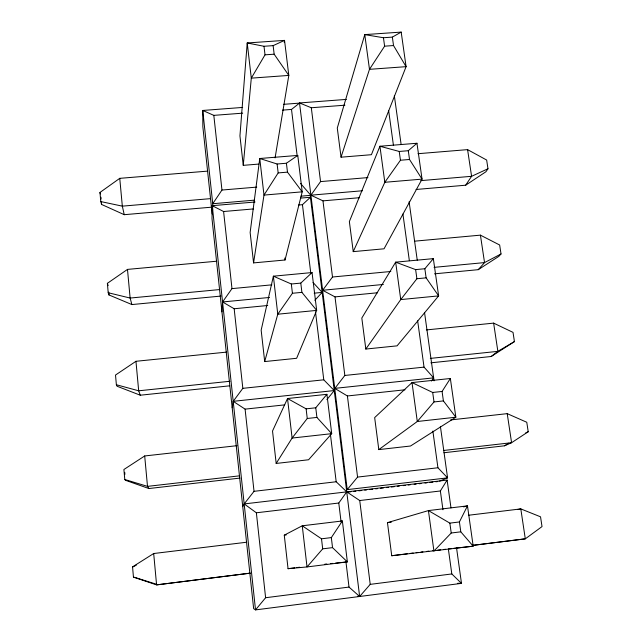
<?xml version="1.0" encoding="UTF-8"?>
<svg xmlns="http://www.w3.org/2000/svg" width="642" height="642" viewBox="0 0 642 642"><rect width="100%" height="100%" fill="white"/><g stroke="black" fill="none" stroke-linecap="round" stroke-linejoin="round"><path stroke-width="0.96" d="M212.614 210.327L212.743 203.723L202.752 110.456L242.644 107.431M221.947 311.851L222.565 301.965L231.979 288.619L223.593 211.515L212.253 205.681L212.012 218.842L253.638 608.632L255.524 609.9L461.486 583.369L456.51 547.618M258.766 164.079L243.262 165.347L251.295 78.147L247.218 42.966L284.534 40.39L288.812 75.419L275.081 157.9M284.245 42.364L284.534 40.39L273.131 45.638L263.998 46.272L247.218 42.966L239.939 135.863L243.262 165.347M253.574 262.899L263.99 195.088L259.761 158.502L297.76 155.412L302.205 191.83L285.04 259.994L253.574 262.899L250.139 232.46L259.761 158.502L277.111 164.007L286.412 163.245L297.76 155.412M232.187 407.734L233.198 401.33L242.828 388.338L234.169 308.754L222.565 301.965L269.56 297.455M264.697 361.566L277.777 314.203L292.423 293.274L291.324 284.005L273.38 276.188L261.158 330.157L264.697 361.566L296.628 358.292L316.675 310.399L312.052 272.561L273.38 276.188L277.777 314.203L316.675 310.399L301.909 292.359L300.793 283.106L312.052 272.561M310.327 197.23L310.897 195.176L320.551 181.59L311.306 107.752L299.517 102.953L347.226 489.629L447.57 477.865L440.396 426.376M341.046 157.186L369.479 69.328L384.614 46.176L383.443 37.734L364.768 34.612L337.283 128.039L341.046 157.186L371.421 154.706L406.089 66.664L401.186 32.1L364.768 34.612L369.479 69.328L406.089 66.664L393.53 45.55L392.35 37.116L401.186 32.1M321.867 292.126L322.629 290.272L332.5 277.007L322.966 200.858L310.897 195.176L362.545 190.754M353.236 251.632L384.815 182.288L400.447 160.235L399.228 151.456L379.928 146.248L349.36 221.57L353.236 251.632L384.044 248.799L422.051 179.126L416.963 143.254L379.928 146.248L384.815 182.288L422.051 179.126L409.524 159.481L408.288 150.718L416.963 143.254M453.477 548.388L473.194 546.182L460.796 531.825L459.415 521.962L467.48 505.872L428.431 510.583L387.463 522.644L391.724 555.731L473.194 546.182L467.48 505.872L463.636 506.907M242.74 506.61L244.185 503.922L254.031 491.323L245.092 409.131L233.198 401.33L334.257 390.561L323.777 379.815L315.495 311.843M263.998 46.272L265.018 54.835L251.295 78.147L288.812 75.419L274.158 54.193L273.131 45.638M442.956 509.74L440.364 490.978L447.113 480.08L244.185 503.922L256.367 512.789L338.783 503.023L346.744 491.868L336.191 481.765L330.389 434.136M276.18 463.444L292.102 438.061L307.253 418.48L306.114 408.842L287.528 398.522L272.529 431.007L276.18 463.444L308.593 459.76L331.713 433.663L326.914 394.316L287.528 398.522L292.102 438.061L331.713 433.663L316.915 417.428L315.76 407.798L326.914 394.316M277.111 164.007L278.171 172.915L263.99 195.088L302.205 191.83L287.48 172.144L286.412 163.245M378.804 449.609L417.292 421.497L455.852 417.22L443.405 400.921L442.073 391.451L450.355 378.499L412.012 382.584L374.663 417.589L378.804 449.609L410.511 446.013L455.852 417.22L450.355 378.499M335.622 563.09L347.362 561.902L332.54 547.634L331.336 537.603L342.363 520.959L302.254 525.79L284.27 535.163L288.049 568.684L307.02 566.942L347.362 561.902L342.363 520.959L340.557 521.689M416.056 189.478L465.659 185.209L471.589 176.309L487.984 168.766L486.652 160.043L467.585 149.626L417.99 153.703M212.165 213.971L202.848 126.747L202.752 110.456L213.818 115.367L221.955 190.04L212.743 203.723L254.368 200.152M333.688 389.887L344.834 375.458L334.996 296.885L322.629 290.272L383.37 284.454M487.984 168.766L485.898 171.775L465.659 185.209M365.82 349.055L400.744 299.589L416.899 278.732L415.631 269.616L395.657 262.161L361.815 318.039L365.82 349.055L397.069 345.853L438.63 295.89L433.342 258.638L395.657 262.161L400.744 299.589L438.63 295.89L426.127 277.85L424.852 268.741L433.342 258.638M431.376 381.051L433.639 377.857L424.041 367.128L417.653 320.831M326.89 399.637L334.257 390.561M347.226 489.629L357.562 477.086L437.932 467.761L447.57 477.865L439.634 481.083M457.698 583.265L461.486 583.369L451.808 573.948L370.217 584.364L359.64 596.49L349.015 587.077L265.611 597.726L255.524 609.9L212.253 205.681L255.035 202.005M443.405 400.921L434.008 401.948L417.292 421.497L412.012 382.584L432.692 392.463L442.073 391.451M332.54 547.634L322.693 548.846L307.02 566.942L302.254 525.79L321.506 538.807L331.336 537.603M434.457 273.837L478.242 269.672L484.541 262.594L501.025 253.975L499.653 245.003L480.425 235.149L414.756 241.159M501.025 253.975L498.81 256.383L478.242 269.672M314.837 300.287L322.156 292.399L313.047 282.48M460.796 531.825L451.222 533.004L433.928 551.085L428.431 510.583L449.857 523.126L459.415 521.962M298.45 205.031L302.446 204.686L310.431 197.255L359.64 596.49L357.714 596.233M282.544 110.119L291.508 109.437L299.485 103.121L283.531 104.333M430.862 362.818L491.17 356.503L497.871 351.359L514.427 341.6L513.022 332.379L493.634 323.127L426.368 329.924M514.427 341.6L491.17 356.503M211.756 207.165L124.243 214.685L101.596 204.453L100.786 201.58L99.975 192.448L119.757 178.34L207.382 171.141M220.992 296.066L131.891 304.565L108.963 294.951L108.209 292.744L107.375 283.331L127.485 269.399L216.731 261.214M226.626 352.105L135.96 361.294L115.512 375.048L116.371 384.735L117.077 386.251L140.269 395.207L229.756 385.818M450.628 419.932L507.22 413.649L526.769 422.259L528.222 431.753L511.586 442.707L504.476 445.805L443.951 452.738M236.994 445.684L144.691 455.956L123.898 469.511L124.789 479.494L125.439 480.272L148.896 488.538L239.988 478.089M249.987 573.21L156.584 584.878L133.456 577.15L132.549 566.862L153.687 553.524L246.68 542.225M504.476 445.805L508.729 443.221M133.977 566.445L136.497 564.96M525.742 432.86L528.222 431.753M518.03 509.491L520.806 508.897L540.532 516.81L542.025 526.584L525.3 538.839L472.705 545.403M250.324 573.113L156.584 584.878L153.687 553.524M472.36 545.387L525.3 538.839L520.806 508.897L468.435 515.261M288.049 568.684L294.822 567.833M296.756 567.592L299.662 567.231M391.724 555.731L407.333 553.781M410.262 553.42L413.183 553.051M416.112 552.682L418.062 552.441M420.983 552.08L422.934 551.831M284.27 535.163L286.252 534.922M387.463 522.644L391.339 522.171M346.744 491.868L359.729 500.535L440.364 490.978M347.932 492.117L350.901 491.772M353.862 491.419L355.837 491.194M358.806 490.841L361.767 490.496M364.728 490.143L366.71 489.91M369.672 489.565L372.633 489.22M375.602 488.867L377.576 488.634M380.537 488.289L383.507 487.936M386.468 487.591L388.442 487.358M391.403 487.013L394.373 486.66M397.334 486.315L399.308 486.082M403.264 485.617L405.238 485.384M408.2 485.039L410.182 484.806M414.13 484.341L416.104 484.108M419.074 483.755L421.048 483.522M424.996 483.065L426.978 482.832M429.931 482.479L432.868 482.134M435.814 481.789L437.772 481.556M254.031 491.323L336.191 481.765M443.421 450.499L511.586 442.707L507.22 413.649M239.402 475.85L147.5 486.371L124.789 479.494M426.866 551.382L428.84 551.157M432.78 550.716L434.754 550.491M437.708 550.162L440.669 549.833M443.622 549.496L445.596 549.279M448.549 548.942L451.511 548.613M306.114 408.842L315.76 407.798M307.253 418.48L316.915 417.428M433.639 377.857L334.731 388.378L347.402 395.97L404.998 389.79M245.092 409.131L284.695 404.869M344.834 375.458L424.041 367.128M242.828 388.338L323.777 379.815M430.333 358.397L497.871 351.359L493.634 323.127M229.932 381.276L138.68 390.801L116.371 384.735M324.86 564.174L326.818 563.981M330.734 563.58L332.684 563.387M334.996 296.885L377.616 292.76M234.169 308.754L267.754 305.496M219.757 289.558L130.125 298.048L108.209 292.744M231.979 288.619L271.863 284.839M291.324 284.005L300.793 283.106M416.899 278.732L426.127 277.85M292.423 293.274L301.909 292.359M314.187 293.169L322.156 292.399M434.072 267.361L484.541 262.594L480.425 235.149M332.5 277.007L390.817 271.494M415.631 269.616L424.852 268.741M322.966 200.858L359.592 197.696M223.593 211.515L253.534 208.923M420.799 180.627L471.589 176.309L467.585 149.626M210.512 198.643L122.325 206.146L100.786 201.58M300.946 196.163L310.856 195.32L300.528 183.419M300.536 198.105L310.431 197.255M278.171 172.915L287.48 172.144M320.551 181.59L367.93 177.593M221.955 190.04L256.76 187.111M399.228 151.456L408.288 150.718M400.447 160.235L409.524 159.481M311.306 107.752L344.931 105.192M213.818 115.367L242.7 113.161M299.517 102.953L346.431 99.398M384.614 46.176L393.53 45.55M265.018 54.835L274.158 54.193M383.443 37.734L392.35 37.116M133.456 577.15L134.042 577.142M132.549 566.862L133.135 566.934M134.997 577.447L155.878 584.068M148.896 488.538L147.5 486.371L144.691 455.956M140.269 395.207L138.68 390.801L135.96 361.294M107.375 283.331L108.137 285.618M99.975 192.448L100.385 193.916M131.891 304.565L130.125 298.048L127.485 269.399M124.243 214.685L122.325 206.146L119.757 178.34M394.34 95.77L401.106 144.33M409.106 201.789L417.244 260.154M424.547 312.582L434.048 380.826M447.113 480.08L450.981 507.886M432.692 392.463L434.008 401.948M449.857 523.126L451.222 533.004M388.675 110.841L393.45 145.445M402.919 214.043L409.355 260.692M432.868 431.071L437.932 467.761M448.397 549.255L451.808 573.948M347.402 395.97L357.562 477.086M359.729 500.535L370.217 584.364M291.508 109.437L297.158 155.797M302.446 204.686L310.776 273.131M338.783 503.023L341.071 521.81M345.886 561.365L349.015 587.077M321.506 538.807L322.693 548.846M284.815 258.044L285.04 259.994M256.367 512.789L265.611 597.726M100.946 197.206L101.107 199.012M101.428 202.639L101.596 204.453M108.715 292.15L108.963 294.951M124.733 472.351L124.909 474.334"/></g></svg>
